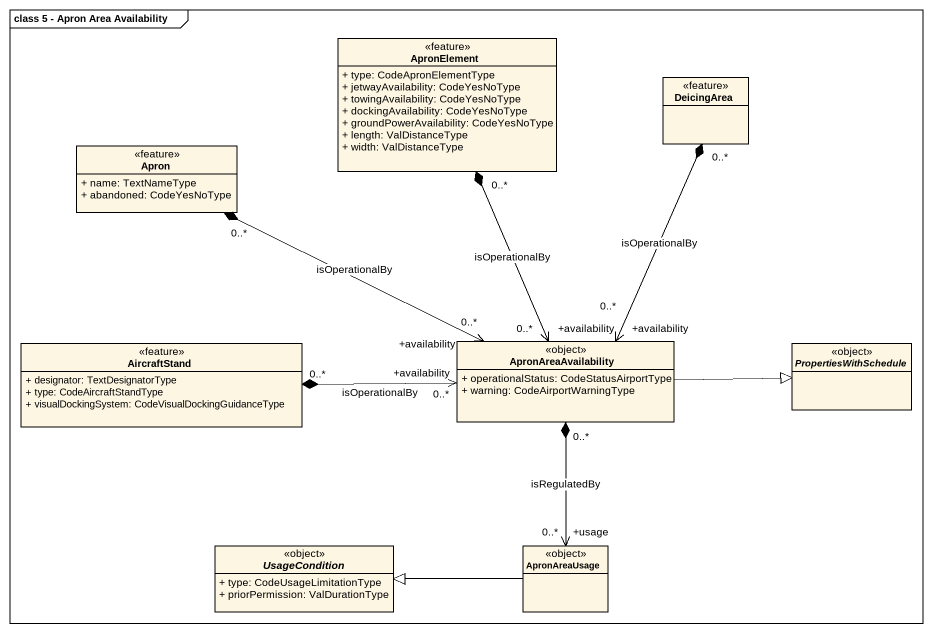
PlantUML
@startuml
mainframe class 5 - Apron Area Availability
hide circle
hide empty members
skinparam classAttributeIconSize 0
class ApronElement <<feature>> {
  + type: CodeApronElementType
  + jetwayAvailability: CodeYesNoType
  + towingAvailability: CodeYesNoType
  + dockingAvailability: CodeYesNoType
  + groundPowerAvailability: CodeYesNoType
  + length: ValDistanceType
  + width: ValDistanceType
}
class DeicingArea <<feature>>
class Apron <<feature>> {
  + name: TextNameType
  + abandoned: CodeYesNoType
}
class ApronAreaAvailability <<object>> {
  + operationalStatus: CodeStatusAirportType
  + warning: CodeAirportWarningType
}
class AircraftStand <<feature>> {
  + designator: TextDesignatorType
  + type: CodeAircraftStandType
  + visualDockingSystem: CodeVisualDockingGuidanceType
}
abstract class PropertiesWithSchedule <<object>>
abstract class UsageCondition <<object>> {
  + type: CodeUsageLimitationType
  + priorPermission: ValDurationType
}
class ApronAreaUsage <<object>>
ApronElement "0..*" *--> "+availability\n0..*" ApronAreaAvailability : isOperationalBy
DeicingArea "0..*" *--> "+availability\n0..*" ApronAreaAvailability : isOperationalBy
Apron "0..*" *-right-> "+availability\n0..*" ApronAreaAvailability : isOperationalBy
ApronAreaAvailability -right-|> PropertiesWithSchedule
ApronAreaAvailability "0..*" *--> "+usage\n0..*" ApronAreaUsage : isRegulatedBy
AircraftStand "0..*" *-right-> "+availability\n0..*" ApronAreaAvailability : isOperationalBy
ApronAreaUsage -left-|> UsageCondition
@enduml
